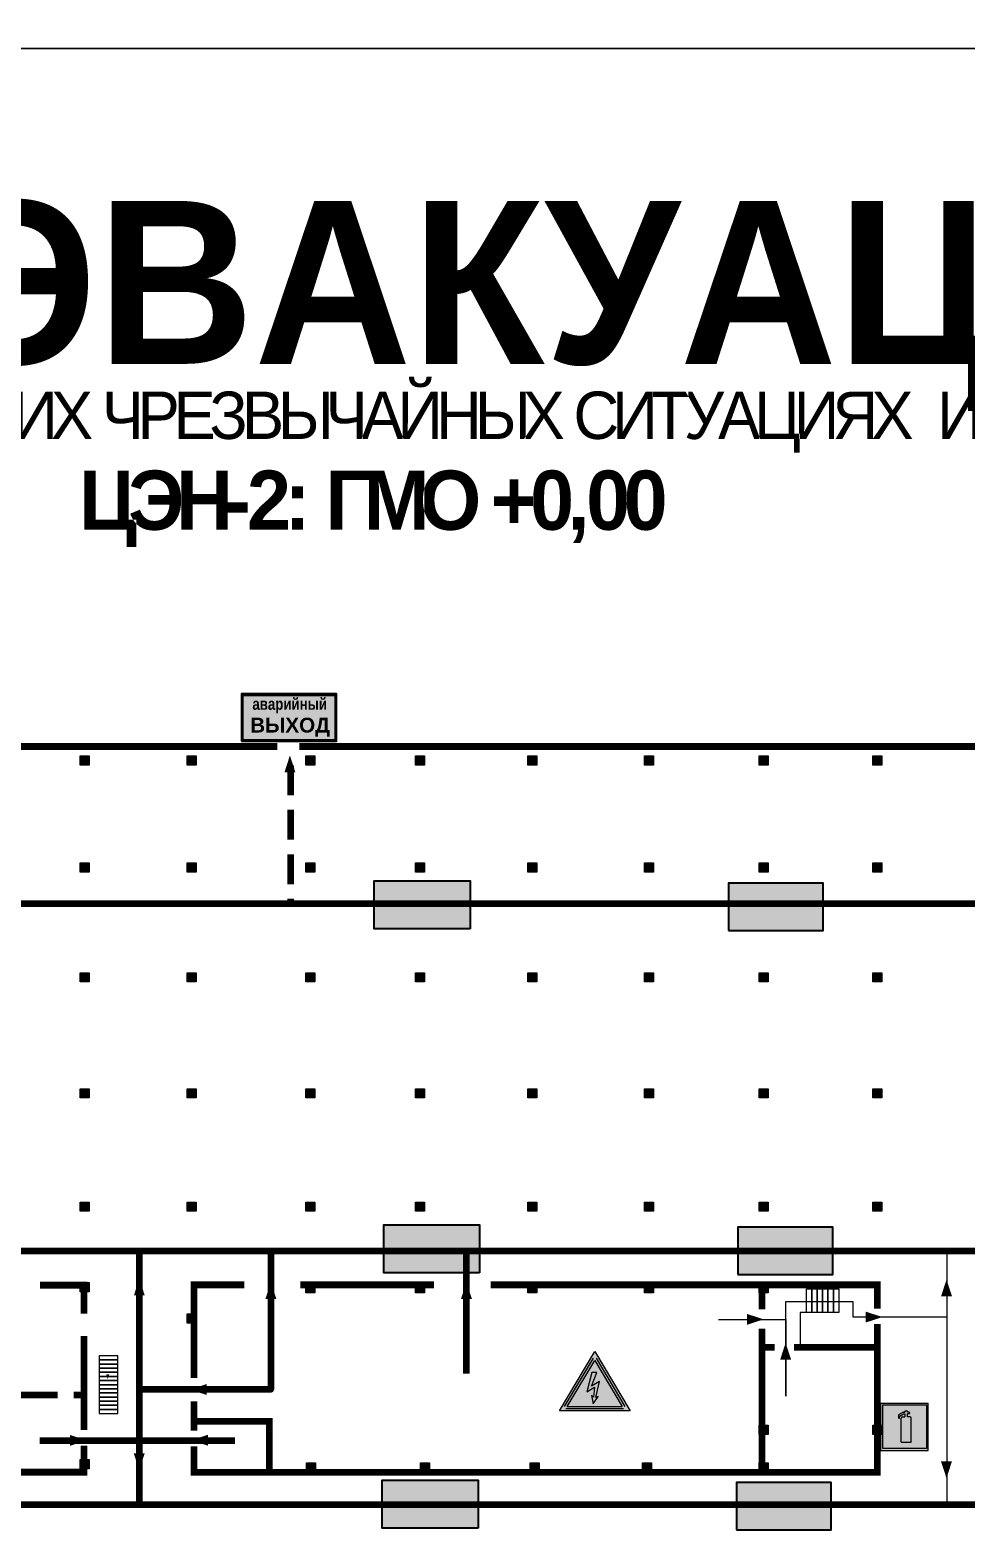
# Model space of a CAD drawing. Header units: millimetres. Extents: x 13810 to 67229, y 12374 to 21950.
# Drawn here: x 27539.5 to 27666, y 14346.4 to 14549.9 of the extents above; entities that cross this region are included whole.
import ezdxf

# ---------------------------------------------------------------- set-up
doc = ezdxf.new("R2010")
doc.units = ezdxf.units.MM
doc.linetypes.add('{ Wide Dash }', pattern=[12, 4, -2, 4, -2])
doc.layers.add('План_Штампы', color=7, linetype='Continuous')
doc.styles.add('обычный', font='arial.ttf')

# ---------------------------------------------------------------- blocks, each defined once
blk = doc.blocks.new('A$C32E8229D')
at = {"true_color": 0xffffff}
blk.add_hatch(color=7, dxfattribs=at).paths.add_polyline_path([(0, 0), (0, -8), (16, -8), (16, 0)])
h = blk.add_hatch(color=126)
h.paths.add_polyline_path([(0.2, -0.2), (15.8, -0.2), (15.8, -7.8), (0.2, -7.8)])
h.paths.add_polyline_path([(13.49, -2.05), (12.08, -2.05), (11.37, -2.63, 0.162397), (11.29, -2.84), (11.29, -3.63), (10.35, -3.63), (10.35, -4.05), (11.68, -4.05), (11.68, -3.48), (12.26, -4.28), (11.29, -5.1), (11.29, -6.78), (11.85, -6.78), (11.85, -5.44), (12.8, -4.64), (12.8, -5.94), (14.46, -5.94), (14.46, -5.39), (13.45, -5.39), (13.45, -3.97), (12.46, -2.59), (13.15, -2.59), (13.69, -3.34), (14.18, -3)], flags=16)
h.paths.add_polyline_path([(10.74, -1.82, 1), (11.8, -1.82, 1)], flags=16)
h.paths.add_polyline_path([(9.39, -3.59), (5.99, -3.59), (6.56, -3.03), (5.91, -3.03), (5.1, -3.83), (5.91, -4.64), (6.56, -4.64), (5.99, -4.09), (9.39, -4.09)], flags=16)
h.paths.add_polyline_path([(4.29, -1.08), (1.72, -1.08), (1.72, -6.6), (4.29, -6.6)], flags=16)
at = {"color": 126}
blk.add_lwpolyline([(16, -8), (0, -8), (0, 0), (16, 0)], close=True, dxfattribs=at)
blk = doc.blocks.new('A$C3E6D3DDE')
at = {"lineweight": 5}
h = blk.add_hatch(color=40, dxfattribs=at)
h.paths.add_polyline_path([(24.1, 1.45), (16.46, -11.35), (31.74, -11.35)])
h.paths.add_polyline_path([(24.09, -0.46), (30.03, -10.41), (18.14, -10.41)], flags=16)
h.paths.add_polyline_path([(24.54, -3.08), (23.41, -6.02), (25.13, -5.01), (24.33, -8.5), (24.82, -8.27), (23.79, -9.86), (23.4, -8.04), (23.8, -8.43), (24.04, -6.29), (22.39, -7.25), (23.44, -3.08)], flags=0)
h = blk.add_hatch(color=256, dxfattribs=at)
h.paths.add_polyline_path([(24.37, 0.03, 0.567511), (23.82, 0.03), (17.59, -10.4, 0.582454), (17.86, -10.88), (30.32, -10.88, 0.582149), (30.6, -10.4)])
h.paths.add_polyline_path([(24.09, -0.46), (18.14, -10.41), (30.03, -10.41)], flags=16)
h.paths.add_polyline_path([(24.54, -3.08), (23.41, -6.02), (25.13, -5.01), (24.33, -8.5), (24.82, -8.27), (23.79, -9.86), (23.4, -8.04), (23.8, -8.43), (24.04, -6.29), (22.39, -7.25), (23.44, -3.08)], flags=0)
h = blk.add_hatch(color=40, dxfattribs=at)
h.paths.add_polyline_path([(24.09, -0.46), (18.14, -10.41), (30.03, -10.41)])
h.paths.add_polyline_path([(24.82, -8.27), (23.79, -9.86), (23.4, -8.04), (23.8, -8.43), (24.04, -6.29), (22.39, -7.25), (23.44, -3.08), (24.54, -3.08), (23.41, -6.02), (25.13, -5.01), (24.33, -8.5)], flags=16)
at = {"color": 40, "lineweight": 5}
for p, q in [((16.46, -11.35), (24.1, 1.45)), ((24.1, 1.45), (31.74, -11.35))]:
    blk.add_line(p, q, dxfattribs=at)
at = {"lineweight": 5}
for p, q in [((17.59, -10.4), (23.82, 0.03)), ((24.37, 0.03), (30.6, -10.4)), ((18.14, -10.41), (24.09, -0.46)), ((23.44, -3.08), (22.39, -7.25)), ((23.41, -6.02), (24.54, -3.08)), ((24.54, -3.08), (23.44, -3.08)), ((24.09, -0.46), (30.03, -10.41)), ((22.39, -7.25), (24.04, -6.29)), ((25.13, -5.01), (23.41, -6.02)), ((24.04, -6.29), (23.8, -8.43)), ((24.33, -8.5), (25.13, -5.01)), ((23.8, -8.43), (23.4, -8.04)), ((23.4, -8.04), (23.79, -9.86)), ((23.79, -9.86), (24.82, -8.27)), ((24.82, -8.27), (24.33, -8.5)), ((17.86, -10.88), (30.32, -10.88)), ((18.14, -10.41), (30.03, -10.41))]:
    blk.add_line(p, q, dxfattribs=at)
at = {"color": 50, "lineweight": 5}
blk.add_line((31.74, -11.35), (16.46, -11.35), dxfattribs=at)
blk = doc.blocks.new('A$C3AD82952')
at = {"true_color": 0xf5f5ff}
h = blk.add_hatch(color=7, dxfattribs=at)
h.dxf.hatch_style = 1
h.paths.add_polyline_path([(8.21, 8.73, 0.414214), (7.89, 9.05), (7.22, 9.05), (7.22, 9.92), (7.59, 9.92, 1), (7.57, 10.36), (7.22, 10.36), (7.22, 10.6), (6.43, 10.6), (6.43, 10.36), (6.01, 10.36), (4.74, 9.59), (4.74, 8.69), (4.98, 8.73), (4.98, 9.26), (6.12, 9.91), (6.43, 9.91), (6.43, 9.05), (5.76, 9.05, 0.414214), (5.44, 8.73), (5.44, 2.2), (8.21, 2.2)], flags=0)
h.paths.add_polyline_path([(12.8, 12.8), (0, 12.8), (0, 0), (12.8, 0)])
h.paths.add_polyline_path([(0.51, 12.29), (12.29, 12.29), (12.29, 0.51), (0.51, 0.51)], flags=16)
h.paths.add_polyline_path([(4.74, 9.59), (6.01, 10.36), (6.43, 10.36), (6.43, 10.6), (7.22, 10.6), (7.22, 10.36), (7.59, 10.36, -0.94586), (7.59, 9.92), (7.22, 9.92), (7.22, 9.05), (7.89, 9.05, -0.414214), (8.21, 8.73), (8.21, 2.2), (5.44, 2.2), (5.44, 8.73, -0.414214), (5.76, 9.05), (6.43, 9.05), (6.43, 9.91), (6.12, 9.91), (4.98, 9.26), (4.98, 8.73), (4.74, 8.69)], flags=0)
h = blk.add_hatch(color=242)
h.dxf.hatch_style = 1
h.paths.add_polyline_path([(12.29, 12.29), (0.51, 12.29), (0.51, 0.51), (12.29, 0.51)])
h.paths.add_polyline_path([(4.74, 8.69), (4.74, 9.59), (6.01, 10.36), (6.43, 10.36), (6.43, 10.6), (7.22, 10.6), (7.22, 10.36), (7.59, 10.36, -0.94586), (7.59, 9.92), (7.22, 9.92), (7.22, 9.05), (7.89, 9.05, -0.414214), (8.21, 8.73), (8.21, 2.2), (5.44, 2.2), (5.44, 8.73, -0.414214), (5.76, 9.05), (6.43, 9.05), (6.43, 9.91), (6.12, 9.91), (4.98, 9.26), (4.98, 8.73)], flags=16)
h = blk.add_hatch(color=7, dxfattribs=at)
h.dxf.hatch_style = 1
h.paths.add_polyline_path([(8.21, 8.73, 0.414214), (7.89, 9.05), (7.22, 9.05), (7.22, 9.92), (7.59, 9.92, 1), (7.57, 10.36), (7.22, 10.36), (7.22, 10.6), (6.43, 10.6), (6.43, 10.36), (6.01, 10.36), (4.74, 9.59), (4.74, 8.69), (4.98, 8.73), (4.98, 9.26), (6.12, 9.91), (6.43, 9.91), (6.43, 9.05), (5.76, 9.05, 0.414214), (5.44, 8.73), (5.44, 2.2), (8.21, 2.2)])
at = {"color": 242, "lineweight": 5}
for p, q in [((0, 0), (0, 12.8)), ((0, 12.8), (12.8, 12.8)), ((12.8, 0), (12.8, 12.8)), ((6.01, 10.36), (4.74, 9.59)), ((4.74, 9.59), (4.74, 8.69)), ((4.74, 8.69), (4.98, 8.73)), ((4.98, 9.26), (6.12, 9.91)), ((4.98, 8.73), (4.98, 9.26)), ((5.44, 2.2), (5.44, 8.73)), ((5.76, 9.05), (6.43, 9.05)), ((6.01, 10.36), (6.43, 10.36)), ((6.12, 9.91), (6.43, 9.91)), ((7.22, 10.6), (6.43, 10.6)), ((6.43, 10.6), (6.43, 10.36)), ((6.43, 9.91), (6.43, 9.05)), ((7.22, 10.36), (7.22, 10.6)), ((7.59, 10.36), (7.22, 10.36)), ((7.22, 9.05), (7.22, 9.92)), ((7.59, 9.92), (7.22, 9.92)), ((7.89, 9.05), (7.22, 9.05)), ((8.21, 2.2), (8.21, 8.73)), ((0, 0), (12.8, 0)), ((5.44, 2.2), (8.21, 2.2))]:
    blk.add_line(p, q, dxfattribs=at)
blk.add_lwpolyline([(0.51, 12.29), (12.29, 12.29), (12.29, 0.51), (0.51, 0.51)], close=True, dxfattribs=at)
for centre, radius, start, end in [((5.76, 8.73), 0.32, 90, 180), ((7.58, 10.14), 0.223, 273.1875, 86.8125), ((7.89, 8.73), 0.32, 0, 90)]:
    blk.add_arc(centre, radius, start, end, dxfattribs=at)
blk = doc.blocks.new('A$C41C009D9')
at = {"true_color": 0xffffff}
blk.add_hatch(color=7, dxfattribs=at).paths.add_polyline_path([(0, 8), (-16, 8), (-16, 0), (0, 0)])
h = blk.add_hatch(color=126)
h.dxf.hatch_style = 1
h.paths.add_polyline_path([(-15.8, 7.8), (-15.8, 0.2), (-0.2, 0.2), (-0.2, 7.8)])
at = {"color": 126}
for points in [[(-16, 0), (0, 0), (0, 8), (-16, 8)], [(-16, 0), (0, 0), (0, 8), (-16, 8)], [(-15.8, 7.8), (-0.2, 7.8), (-0.2, 0.2), (-15.8, 0.2)]]:
    blk.add_lwpolyline(points, close=True, dxfattribs=at)
at = {"color": 7, "true_color": 0xffffff, "insert": (-15.8, 7.3), "char_height": 2.5, "width": 15.5999, "attachment_point": 1, "style": 'обычный'}
blk.add_mtext('\\pi1.6133;{\\fArial|b1|i0|c204|p34;\\H0.8x;\\W0.8;аварийный\\H1.25x;\\W1;\\P\\pi1.2327;ВЫХОД}', dxfattribs=at)

msp = doc.modelspace()

# ---------------------------------------------------------------- hatches: boundary and pattern name
at = {"lineweight": 0}
h = msp.add_hatch(color=256, dxfattribs=at)
h.dxf.hatch_style = 1
h.paths.add_polyline_path([(27546.31, 14451.9), (27546.31, 14450.67), (27547.53, 14450.67), (27547.53, 14451.9)])
h = msp.add_hatch(color=256, dxfattribs=at)
h.dxf.hatch_style = 1
h.paths.add_polyline_path([(27560.78, 14451.9), (27560.78, 14450.67), (27562, 14450.67), (27562, 14451.9)])
h = msp.add_hatch(color=256, dxfattribs=at)
h.dxf.hatch_style = 1
h.paths.add_polyline_path([(27576.79, 14451.9), (27576.79, 14450.67), (27578.01, 14450.67), (27578.01, 14451.9)])
h = msp.add_hatch(color=256, dxfattribs=at)
h.dxf.hatch_style = 1
h.paths.add_polyline_path([(27591.62, 14451.9), (27591.62, 14450.67), (27592.84, 14450.67), (27592.84, 14451.9)])
h = msp.add_hatch(color=256, dxfattribs=at)
h.dxf.hatch_style = 1
h.paths.add_polyline_path([(27606.8, 14451.9), (27606.8, 14450.67), (27608.02, 14450.67), (27608.02, 14451.9)])
h = msp.add_hatch(color=256, dxfattribs=at)
h.dxf.hatch_style = 1
h.paths.add_polyline_path([(27622.57, 14451.9), (27622.57, 14450.67), (27623.79, 14450.67), (27623.79, 14451.9)])
h = msp.add_hatch(color=256, dxfattribs=at)
h.dxf.hatch_style = 1
h.paths.add_polyline_path([(27638.07, 14451.9), (27638.07, 14450.67), (27639.29, 14450.67), (27639.29, 14451.9)])
h = msp.add_hatch(color=256, dxfattribs=at)
h.dxf.hatch_style = 1
h.paths.add_polyline_path([(27653.42, 14451.9), (27653.42, 14450.67), (27654.64, 14450.67), (27654.64, 14451.9)])
h = msp.add_hatch(color=256, dxfattribs=at)
h.dxf.hatch_style = 1
h.paths.add_polyline_path([(27546.31, 14437.45), (27546.31, 14436.22), (27547.53, 14436.22), (27547.53, 14437.45)])
h = msp.add_hatch(color=256, dxfattribs=at)
h.dxf.hatch_style = 1
h.paths.add_polyline_path([(27560.78, 14437.45), (27560.78, 14436.22), (27562, 14436.22), (27562, 14437.45)])
h = msp.add_hatch(color=256, dxfattribs=at)
h.dxf.hatch_style = 1
h.paths.add_polyline_path([(27576.79, 14437.45), (27576.79, 14436.22), (27578.01, 14436.22), (27578.01, 14437.45)])
h = msp.add_hatch(color=256, dxfattribs=at)
h.dxf.hatch_style = 1
h.paths.add_polyline_path([(27591.62, 14437.45), (27591.62, 14436.22), (27592.84, 14436.22), (27592.84, 14437.45)])
h = msp.add_hatch(color=256, dxfattribs=at)
h.dxf.hatch_style = 1
h.paths.add_polyline_path([(27606.8, 14437.45), (27606.8, 14436.22), (27608.02, 14436.22), (27608.02, 14437.45)])
h = msp.add_hatch(color=256, dxfattribs=at)
h.dxf.hatch_style = 1
h.paths.add_polyline_path([(27622.57, 14437.45), (27622.57, 14436.22), (27623.79, 14436.22), (27623.79, 14437.45)])
h = msp.add_hatch(color=256, dxfattribs=at)
h.dxf.hatch_style = 1
h.paths.add_polyline_path([(27638.07, 14437.45), (27638.07, 14436.22), (27639.29, 14436.22), (27639.29, 14437.45)])
h = msp.add_hatch(color=256, dxfattribs=at)
h.dxf.hatch_style = 1
h.paths.add_polyline_path([(27653.42, 14437.45), (27653.42, 14436.22), (27654.64, 14436.22), (27654.64, 14437.45)])
h = msp.add_hatch(color=256, dxfattribs=at)
h.dxf.hatch_style = 1
h.paths.add_polyline_path([(27546.31, 14422.61), (27546.31, 14421.38), (27547.53, 14421.38), (27547.53, 14422.61)])
h = msp.add_hatch(color=256, dxfattribs=at)
h.dxf.hatch_style = 1
h.paths.add_polyline_path([(27560.78, 14422.61), (27560.78, 14421.38), (27562, 14421.38), (27562, 14422.61)])
h = msp.add_hatch(color=256, dxfattribs=at)
h.dxf.hatch_style = 1
h.paths.add_polyline_path([(27576.79, 14422.61), (27576.79, 14421.38), (27578.01, 14421.38), (27578.01, 14422.61)])
h = msp.add_hatch(color=256, dxfattribs=at)
h.dxf.hatch_style = 1
h.paths.add_polyline_path([(27591.62, 14422.61), (27591.62, 14421.38), (27592.84, 14421.38), (27592.84, 14422.61)])
h = msp.add_hatch(color=256, dxfattribs=at)
h.dxf.hatch_style = 1
h.paths.add_polyline_path([(27606.8, 14422.61), (27606.8, 14421.38), (27608.02, 14421.38), (27608.02, 14422.61)])
h = msp.add_hatch(color=256, dxfattribs=at)
h.dxf.hatch_style = 1
h.paths.add_polyline_path([(27622.57, 14422.61), (27622.57, 14421.38), (27623.79, 14421.38), (27623.79, 14422.61)])
h = msp.add_hatch(color=256, dxfattribs=at)
h.dxf.hatch_style = 1
h.paths.add_polyline_path([(27638.07, 14422.61), (27638.07, 14421.38), (27639.29, 14421.38), (27639.29, 14422.61)])
h = msp.add_hatch(color=256, dxfattribs=at)
h.dxf.hatch_style = 1
h.paths.add_polyline_path([(27653.42, 14422.61), (27653.42, 14421.38), (27654.64, 14421.38), (27654.64, 14422.61)])
h = msp.add_hatch(color=256, dxfattribs=at)
h.dxf.hatch_style = 1
h.paths.add_polyline_path([(27546.31, 14406.94), (27546.31, 14405.71), (27547.53, 14405.71), (27547.53, 14406.94)])
h = msp.add_hatch(color=256, dxfattribs=at)
h.dxf.hatch_style = 1
h.paths.add_polyline_path([(27560.78, 14406.94), (27560.78, 14405.71), (27562, 14405.71), (27562, 14406.94)])
h = msp.add_hatch(color=256, dxfattribs=at)
h.dxf.hatch_style = 1
h.paths.add_polyline_path([(27576.79, 14406.94), (27576.79, 14405.71), (27578.01, 14405.71), (27578.01, 14406.94)])
h = msp.add_hatch(color=256, dxfattribs=at)
h.dxf.hatch_style = 1
h.paths.add_polyline_path([(27591.62, 14406.94), (27591.62, 14405.71), (27592.84, 14405.71), (27592.84, 14406.94)])
h = msp.add_hatch(color=256, dxfattribs=at)
h.dxf.hatch_style = 1
h.paths.add_polyline_path([(27606.8, 14406.94), (27606.8, 14405.71), (27608.02, 14405.71), (27608.02, 14406.94)])
h = msp.add_hatch(color=256, dxfattribs=at)
h.dxf.hatch_style = 1
h.paths.add_polyline_path([(27622.57, 14406.94), (27622.57, 14405.71), (27623.79, 14405.71), (27623.79, 14406.94)])
h = msp.add_hatch(color=256, dxfattribs=at)
h.dxf.hatch_style = 1
h.paths.add_polyline_path([(27638.07, 14406.94), (27638.07, 14405.71), (27639.29, 14405.71), (27639.29, 14406.94)])
h = msp.add_hatch(color=256, dxfattribs=at)
h.dxf.hatch_style = 1
h.paths.add_polyline_path([(27653.42, 14406.94), (27653.42, 14405.71), (27654.64, 14405.71), (27654.64, 14406.94)])
h = msp.add_hatch(color=256, dxfattribs=at)
h.dxf.hatch_style = 1
h.paths.add_polyline_path([(27546.31, 14391.62), (27546.31, 14390.39), (27547.53, 14390.39), (27547.53, 14391.62)])
h = msp.add_hatch(color=256, dxfattribs=at)
h.dxf.hatch_style = 1
h.paths.add_polyline_path([(27560.78, 14391.62), (27560.78, 14390.39), (27562, 14390.39), (27562, 14391.62)])
h = msp.add_hatch(color=256, dxfattribs=at)
h.dxf.hatch_style = 1
h.paths.add_polyline_path([(27576.79, 14391.62), (27576.79, 14390.39), (27578.01, 14390.39), (27578.01, 14391.62)])
h = msp.add_hatch(color=256, dxfattribs=at)
h.dxf.hatch_style = 1
h.paths.add_polyline_path([(27591.62, 14391.62), (27591.62, 14390.39), (27592.84, 14390.39), (27592.84, 14391.62)])
h = msp.add_hatch(color=256, dxfattribs=at)
h.dxf.hatch_style = 1
h.paths.add_polyline_path([(27606.8, 14391.62), (27606.8, 14390.39), (27608.02, 14390.39), (27608.02, 14391.62)])
h = msp.add_hatch(color=256, dxfattribs=at)
h.dxf.hatch_style = 1
h.paths.add_polyline_path([(27622.57, 14391.62), (27622.57, 14390.39), (27623.79, 14390.39), (27623.79, 14391.62)])
h = msp.add_hatch(color=256, dxfattribs=at)
h.dxf.hatch_style = 1
h.paths.add_polyline_path([(27638.07, 14391.62), (27638.07, 14390.39), (27639.29, 14390.39), (27639.29, 14391.62)])
h = msp.add_hatch(color=256, dxfattribs=at)
h.dxf.hatch_style = 1
h.paths.add_polyline_path([(27653.42, 14391.62), (27653.42, 14390.39), (27654.64, 14390.39), (27654.64, 14391.62)])
h = msp.add_hatch(color=256, dxfattribs=at)
h.dxf.hatch_style = 1
h.paths.add_polyline_path([(27546.31, 14380.76), (27546.31, 14379.53), (27547.53, 14379.53), (27547.53, 14380.76)])
h = msp.add_hatch(color=256, dxfattribs=at)
h.dxf.hatch_style = 1
h.paths.add_polyline_path([(27576.79, 14380.63), (27576.79, 14379.4), (27578.01, 14379.4), (27578.01, 14380.63)])
h = msp.add_hatch(color=256, dxfattribs=at)
h.dxf.hatch_style = 1
h.paths.add_polyline_path([(27591.62, 14380.63), (27591.62, 14379.4), (27592.84, 14379.4), (27592.84, 14380.63)])
h = msp.add_hatch(color=256, dxfattribs=at)
h.dxf.hatch_style = 1
h.paths.add_polyline_path([(27606.8, 14380.63), (27606.8, 14379.4), (27608.02, 14379.4), (27608.02, 14380.63)])
h = msp.add_hatch(color=256, dxfattribs=at)
h.dxf.hatch_style = 1
h.paths.add_polyline_path([(27622.57, 14380.63), (27622.57, 14379.4), (27623.79, 14379.4), (27623.79, 14380.63)])
h = msp.add_hatch(color=256, dxfattribs=at)
h.dxf.hatch_style = 1
h.paths.add_polyline_path([(27638.07, 14380.63), (27638.07, 14379.4), (27639.29, 14379.4), (27639.29, 14380.63)])
h = msp.add_hatch(color=256, dxfattribs=at)
h.dxf.hatch_style = 1
h.paths.add_polyline_path([(27560.78, 14376.53), (27560.78, 14375.3), (27562, 14375.3), (27562, 14376.53)])
h = msp.add_hatch(color=256, dxfattribs=at)
h.dxf.hatch_style = 1
h.paths.add_polyline_path([(27638.07, 14361.49), (27638.07, 14360.26), (27639.29, 14360.26), (27639.29, 14361.49)])
h = msp.add_hatch(color=256, dxfattribs=at)
h.dxf.hatch_style = 1
h.paths.add_polyline_path([(27653.42, 14361.49), (27653.42, 14360.26), (27654.64, 14360.26), (27654.64, 14361.49)])
h = msp.add_hatch(color=256, dxfattribs=at)
h.dxf.hatch_style = 1
h.paths.add_polyline_path([(27546.31, 14356.85), (27546.31, 14355.62), (27547.53, 14355.62), (27547.53, 14356.85)])
h = msp.add_hatch(color=256, dxfattribs=at)
h.dxf.hatch_style = 1
h.paths.add_polyline_path([(27576.9, 14356.44), (27576.9, 14355.21), (27578.12, 14355.21), (27578.12, 14356.44)])
h = msp.add_hatch(color=256, dxfattribs=at)
h.dxf.hatch_style = 1
h.paths.add_polyline_path([(27592.29, 14356.44), (27592.29, 14355.21), (27593.51, 14355.21), (27593.51, 14356.44)])
h = msp.add_hatch(color=256, dxfattribs=at)
h.dxf.hatch_style = 1
h.paths.add_polyline_path([(27607.12, 14356.44), (27607.12, 14355.21), (27608.34, 14355.21), (27608.34, 14356.44)])
h = msp.add_hatch(color=256, dxfattribs=at)
h.dxf.hatch_style = 1
h.paths.add_polyline_path([(27622.3, 14356.44), (27622.3, 14355.21), (27623.52, 14355.21), (27623.52, 14356.44)])
h = msp.add_hatch(color=256, dxfattribs=at)
h.dxf.hatch_style = 1
h.paths.add_polyline_path([(27638.07, 14356.44), (27638.07, 14355.21), (27639.29, 14355.21), (27639.29, 14356.44)])

# ---------------------------------------------------------------- linework, layer by layer
at = {"color": 126, "lineweight": 0, "true_color": 0x008754}
for points in [[(27276.58, 14942.45), (27876.58, 14942.45), (27876.58, 14547.45), (27276.58, 14547.45)], [(27276.58, 14547.45), (27876.58, 14547.45), (27876.58, 14152.45), (27276.58, 14152.45)]]:
    msp.add_lwpolyline(points, close=True, dxfattribs=at)
at = {"lineweight": 0, "const_width": 0.924}
for points in [[(27387.21, 14453.18), (27572.95, 14453.18)], [(27575.91, 14453.18), (27672.69, 14453.18)], [(27540.89, 14380.42), (27546.83, 14380.42), (27546.83, 14376.57)], [(27561.7, 14367.89), (27561.7, 14380.45), (27568.5, 14380.45)], [(27576.07, 14380.45), (27594.1, 14380.45)], [(27601.79, 14380.45), (27654.03, 14380.45), (27654.03, 14377.25)], [(27638.45, 14377.16), (27638.45, 14380.45)], [(27654.03, 14375.18), (27654.03, 14355.14), (27561.7, 14355.14), (27561.7, 14358.63)], [(27640.16, 14372.03), (27638.45, 14372.03), (27638.45, 14374.53)], [(27546.83, 14373.56), (27546.83, 14360.85)], [(27638.45, 14372.03), (27638.45, 14355.17)], [(27654.03, 14372.03), (27642.77, 14372.03)], [(27546.83, 14358.72), (27546.83, 14355.15), (27484.87, 14355.15), (27484.87, 14365.03)], [(27543.28, 14365.58), (27503.91, 14365.58)], [(27546.83, 14365.58), (27545.42, 14365.58)], [(27561.7, 14360.77), (27561.7, 14364.74)], [(27561.7, 14362.02), (27571.87, 14362.02), (27571.87, 14355.14)]]:
    msp.add_lwpolyline(points, dxfattribs=at)
at = {"lineweight": 0}
for points in [[(27547.53, 14450.67), (27546.31, 14450.67), (27546.31, 14451.9), (27547.53, 14451.9)], [(27562, 14450.67), (27560.78, 14450.67), (27560.78, 14451.9), (27562, 14451.9)], [(27578.01, 14450.67), (27576.79, 14450.67), (27576.79, 14451.9), (27578.01, 14451.9)], [(27592.84, 14450.67), (27591.62, 14450.67), (27591.62, 14451.9), (27592.84, 14451.9)], [(27608.02, 14450.67), (27606.8, 14450.67), (27606.8, 14451.9), (27608.02, 14451.9)], [(27623.79, 14450.67), (27622.57, 14450.67), (27622.57, 14451.9), (27623.79, 14451.9)], [(27639.29, 14450.67), (27638.07, 14450.67), (27638.07, 14451.9), (27639.29, 14451.9)], [(27654.64, 14450.67), (27653.42, 14450.67), (27653.42, 14451.9), (27654.64, 14451.9)], [(27547.53, 14436.22), (27546.31, 14436.22), (27546.31, 14437.45), (27547.53, 14437.45)], [(27562, 14436.22), (27560.78, 14436.22), (27560.78, 14437.45), (27562, 14437.45)], [(27578.01, 14436.22), (27576.79, 14436.22), (27576.79, 14437.45), (27578.01, 14437.45)], [(27592.84, 14436.22), (27591.62, 14436.22), (27591.62, 14437.45), (27592.84, 14437.45)], [(27608.02, 14436.22), (27606.8, 14436.22), (27606.8, 14437.45), (27608.02, 14437.45)], [(27623.79, 14436.22), (27622.57, 14436.22), (27622.57, 14437.45), (27623.79, 14437.45)], [(27639.29, 14436.22), (27638.07, 14436.22), (27638.07, 14437.45), (27639.29, 14437.45)], [(27654.64, 14436.22), (27653.42, 14436.22), (27653.42, 14437.45), (27654.64, 14437.45)], [(27547.53, 14421.38), (27546.31, 14421.38), (27546.31, 14422.61), (27547.53, 14422.61)], [(27562, 14421.38), (27560.78, 14421.38), (27560.78, 14422.61), (27562, 14422.61)], [(27578.01, 14421.38), (27576.79, 14421.38), (27576.79, 14422.61), (27578.01, 14422.61)], [(27592.84, 14421.38), (27591.62, 14421.38), (27591.62, 14422.61), (27592.84, 14422.61)], [(27608.02, 14421.38), (27606.8, 14421.38), (27606.8, 14422.61), (27608.02, 14422.61)], [(27623.79, 14421.38), (27622.57, 14421.38), (27622.57, 14422.61), (27623.79, 14422.61)], [(27639.29, 14421.38), (27638.07, 14421.38), (27638.07, 14422.61), (27639.29, 14422.61)], [(27654.64, 14421.38), (27653.42, 14421.38), (27653.42, 14422.61), (27654.64, 14422.61)], [(27547.53, 14405.71), (27546.31, 14405.71), (27546.31, 14406.94), (27547.53, 14406.94)], [(27562, 14405.71), (27560.78, 14405.71), (27560.78, 14406.94), (27562, 14406.94)], [(27578.01, 14405.71), (27576.79, 14405.71), (27576.79, 14406.94), (27578.01, 14406.94)], [(27592.84, 14405.71), (27591.62, 14405.71), (27591.62, 14406.94), (27592.84, 14406.94)], [(27608.02, 14405.71), (27606.8, 14405.71), (27606.8, 14406.94), (27608.02, 14406.94)], [(27623.79, 14405.71), (27622.57, 14405.71), (27622.57, 14406.94), (27623.79, 14406.94)], [(27639.29, 14405.71), (27638.07, 14405.71), (27638.07, 14406.94), (27639.29, 14406.94)], [(27654.64, 14405.71), (27653.42, 14405.71), (27653.42, 14406.94), (27654.64, 14406.94)], [(27547.53, 14390.39), (27546.31, 14390.39), (27546.31, 14391.62), (27547.53, 14391.62)], [(27562, 14390.39), (27560.78, 14390.39), (27560.78, 14391.62), (27562, 14391.62)], [(27578.01, 14390.39), (27576.79, 14390.39), (27576.79, 14391.62), (27578.01, 14391.62)], [(27592.84, 14390.39), (27591.62, 14390.39), (27591.62, 14391.62), (27592.84, 14391.62)], [(27608.02, 14390.39), (27606.8, 14390.39), (27606.8, 14391.62), (27608.02, 14391.62)], [(27623.79, 14390.39), (27622.57, 14390.39), (27622.57, 14391.62), (27623.79, 14391.62)], [(27639.29, 14390.39), (27638.07, 14390.39), (27638.07, 14391.62), (27639.29, 14391.62)], [(27654.64, 14390.39), (27653.42, 14390.39), (27653.42, 14391.62), (27654.64, 14391.62)], [(27547.53, 14379.53), (27546.31, 14379.53), (27546.31, 14380.76), (27547.53, 14380.76)], [(27578.01, 14379.4), (27576.79, 14379.4), (27576.79, 14380.63), (27578.01, 14380.63)], [(27592.84, 14379.4), (27591.62, 14379.4), (27591.62, 14380.63), (27592.84, 14380.63)], [(27608.02, 14379.4), (27606.8, 14379.4), (27606.8, 14380.63), (27608.02, 14380.63)], [(27623.79, 14379.4), (27622.57, 14379.4), (27622.57, 14380.63), (27623.79, 14380.63)], [(27639.29, 14379.4), (27638.07, 14379.4), (27638.07, 14380.63), (27639.29, 14380.63)], [(27645.17, 14376.72), (27644.44, 14376.72), (27644.44, 14379.91), (27645.17, 14379.91)], [(27645.9, 14376.72), (27645.17, 14376.72), (27645.17, 14379.91), (27645.9, 14379.91)], [(27646.62, 14376.72), (27645.9, 14376.72), (27645.9, 14379.91), (27646.62, 14379.91)], [(27647.35, 14376.72), (27646.62, 14376.72), (27646.62, 14379.91), (27647.35, 14379.91)], [(27648.08, 14376.72), (27647.35, 14376.72), (27647.35, 14379.91), (27648.08, 14379.91)], [(27648.81, 14376.72), (27648.08, 14376.72), (27648.08, 14379.91), (27648.81, 14379.91)], [(27562, 14375.3), (27560.78, 14375.3), (27560.78, 14376.53), (27562, 14376.53)], [(27551.4, 14370.87), (27548.89, 14370.87), (27548.89, 14370.32), (27551.4, 14370.32)], [(27551.4, 14370.32), (27548.89, 14370.32), (27548.89, 14369.76), (27551.4, 14369.76)], [(27551.4, 14369.76), (27548.89, 14369.76), (27548.89, 14369.2), (27551.4, 14369.2)], [(27551.4, 14369.2), (27548.89, 14369.2), (27548.89, 14368.65), (27551.4, 14368.65)], [(27551.4, 14368.65), (27548.89, 14368.65), (27548.89, 14368.09), (27551.4, 14368.09)], [(27551.4, 14368.09), (27548.89, 14368.09), (27548.89, 14367.53), (27551.4, 14367.53)], [(27551.4, 14367.53), (27548.89, 14367.53), (27548.89, 14366.97), (27551.4, 14366.97)], [(27551.4, 14366.97), (27548.89, 14366.97), (27548.89, 14366.42), (27551.4, 14366.42)], [(27551.4, 14366.42), (27548.89, 14366.42), (27548.89, 14365.86), (27551.4, 14365.86)], [(27551.4, 14365.86), (27548.89, 14365.86), (27548.89, 14365.3), (27551.4, 14365.3)], [(27551.4, 14365.3), (27548.89, 14365.3), (27548.89, 14364.74), (27551.4, 14364.74)], [(27551.4, 14364.74), (27548.89, 14364.74), (27548.89, 14364.19), (27551.4, 14364.19)], [(27551.4, 14364.19), (27548.89, 14364.19), (27548.89, 14363.63), (27551.4, 14363.63)], [(27551.4, 14363.63), (27548.89, 14363.63), (27548.89, 14363.07), (27551.4, 14363.07)], [(27639.29, 14360.26), (27638.07, 14360.26), (27638.07, 14361.49), (27639.29, 14361.49)], [(27654.64, 14360.26), (27653.42, 14360.26), (27653.42, 14361.49), (27654.64, 14361.49)], [(27547.53, 14355.62), (27546.31, 14355.62), (27546.31, 14356.85), (27547.53, 14356.85)], [(27578.12, 14355.21), (27576.9, 14355.21), (27576.9, 14356.44), (27578.12, 14356.44)], [(27593.51, 14355.21), (27592.29, 14355.21), (27592.29, 14356.44), (27593.51, 14356.44)], [(27608.34, 14355.21), (27607.12, 14355.21), (27607.12, 14356.44), (27608.34, 14356.44)], [(27623.52, 14355.21), (27622.3, 14355.21), (27622.3, 14356.44), (27623.52, 14356.44)], [(27639.29, 14355.21), (27638.07, 14355.21), (27638.07, 14356.44), (27639.29, 14356.44)]]:
    msp.add_lwpolyline(points, close=True, dxfattribs=at)
at = {"color": 126, "lineweight": 100, "true_color": 0x008754}
for points in [[(27825.68, 14431.93), (27384.21, 14431.93), (27384.21, 14450.26)], [(27844.57, 14385.01), (27384.21, 14385.01)], [(27554.3, 14385.01), (27554.3, 14365.54)], [(27572.06, 14385.01), (27572.06, 14368.49)], [(27598.48, 14385.01), (27598.48, 14368.49)], [(27572.06, 14368.49), (27572.06, 14366.32), (27554.3, 14366.32), (27554.3, 14350.73)], [(27540.85, 14359.45), (27553.01, 14359.45), (27567.19, 14359.45)], [(27844.57, 14350.73), (27384.21, 14350.73)]]:
    msp.add_lwpolyline(points, dxfattribs=at)
at = {"color": 126, "linetype": '{ Wide Dash }', "lineweight": 100, "true_color": 0x008754}
msp.add_lwpolyline([(27574.71, 14450.6), (27574.71, 14431.93)], dxfattribs=at)
at = {"color": 126, "lineweight": 0, "true_color": 0x008754}
for points in [[(27663.4, 14385.01), (27663.4, 14350.73)], [(27632.56, 14375.79), (27641.64, 14375.79), (27641.64, 14365.43), (27641.64, 14378.23), (27650.72, 14378.23), (27650.72, 14376.12), (27663.4, 14376.12)]]:
    msp.add_lwpolyline(points, dxfattribs=at)
at = {"lineweight": 0}
msp.add_lwpolyline([(27648.81, 14376.72), (27643.59, 14376.72), (27643.59, 14372.25)], dxfattribs=at)
at = {"layer": 'План_Штампы', "color": 126, "true_color": 0x008754}
for points in [[(27575.39, 14449.7), (27573.92, 14449.7), (27574.65, 14451.97)], [(27555.04, 14379.03), (27553.57, 14379.03), (27554.3, 14381.29)], [(27572.82, 14378.55), (27571.34, 14378.55), (27572.07, 14380.81)], [(27599.24, 14378.55), (27597.77, 14378.55), (27598.49, 14380.81)], [(27664.12, 14378.91), (27662.64, 14378.91), (27663.37, 14381.18)], [(27636.41, 14375.06), (27636.41, 14376.53), (27638.67, 14375.8)], [(27652.45, 14375.37), (27652.45, 14376.84), (27654.71, 14376.11)], [(27642.38, 14370.37), (27640.9, 14370.37), (27641.63, 14372.63)], [(27563.4, 14367.06), (27563.4, 14365.59), (27561.13, 14366.32)], [(27563.58, 14360.21), (27563.58, 14358.73), (27561.32, 14359.46)], [(27544.92, 14358.71), (27544.92, 14360.18), (27547.18, 14359.46)], [(27553.55, 14357.7), (27555.03, 14357.7), (27554.3, 14355.44)], [(27662.63, 14356.61), (27664.1, 14356.61), (27663.37, 14354.34)]]:
    msp.add_solid(points, dxfattribs=at)
at = {"layer": 'План_Штампы'}
msp.add_solid([(27549.83, 14368.35), (27550.23, 14368.35), (27550.04, 14367.74)], dxfattribs=at)

# ---------------------------------------------------------------- block references
for name, p, xscale, yscale, zscale in [('A$C41C009D9', (27580.93, 14453.89), 0.8, 0.8, 0.8), ('A$C3E6D3DDE', (27600.78, 14370.55), 0.625, 0.625, 0.625), ('A$C3AD82952', (27654.51, 14358.09), 0.5, 0.5, 0.5)]:
    msp.add_blockref(name, p, dxfattribs=dict(xscale=xscale, yscale=yscale, zscale=zscale))
at = {"layer": 'План_Штампы', "color": 126, "true_color": 0x008754, "xscale": 0.8100087101568005, "yscale": 0.8100087101568005, "zscale": 0.8100087101568005, "rotation": 359.9978653237144}
for p in [(27586.05, 14435.04), (27587.32, 14388.55), (27587.11, 14354.07)]:
    msp.add_blockref('A$C32E8229D', p, dxfattribs=at)
at = {"layer": 'План_Штампы', "color": 126, "true_color": 0x008754, "xscale": -0.8, "yscale": 0.8, "zscale": 0.8}
for p in [(27646.71, 14434.73), (27647.99, 14388.24), (27647.78, 14353.76)]:
    msp.add_blockref('A$C32E8229D', p, dxfattribs=at)

# ---------------------------------------------------------------- texts
at = {"lineweight": 0, "insert": (27435.2, 14526.86), "char_height": 22, "width": 493.8901, "attachment_point": 1, "style": 'обычный'}
msp.add_mtext('{\\fProxima Nova Rg|b1|i0|c204|p2;ПЛАН ЭВАКУАЦИИ}', dxfattribs=at)
at = {"color": 0, "lineweight": 0, "insert": (27585.47, 14501.29), "char_height": 8, "width": 449.2158, "attachment_point": 5, "style": 'обычный'}
msp.add_mtext('{\\fArial Black|b1|i0|c204|p34;\\H2x;\\T0.85;  \\fArial Narrow|b0|i0|c204|p34;\\H0.8x;\\W0.9;\\P\\fProxima Nova Rg|b0|i0|c204|p2;\\H0.5x;\\W1;\\C256;ПРИ ПОЖАРЕ  ИЛИ ДРУГИХ ЧРЕЗВЫЧАЙНЫХ СИТУАЦИЯХ  ИЗ ПОМЕЩЕНИЙ \\fProxima Nova Rg|b1|i0|c204|p2;\\H1.25x;\\PЦЭН-2: ГМО +0,00}', dxfattribs=at)

doc.saveas('drawing.dxf')
